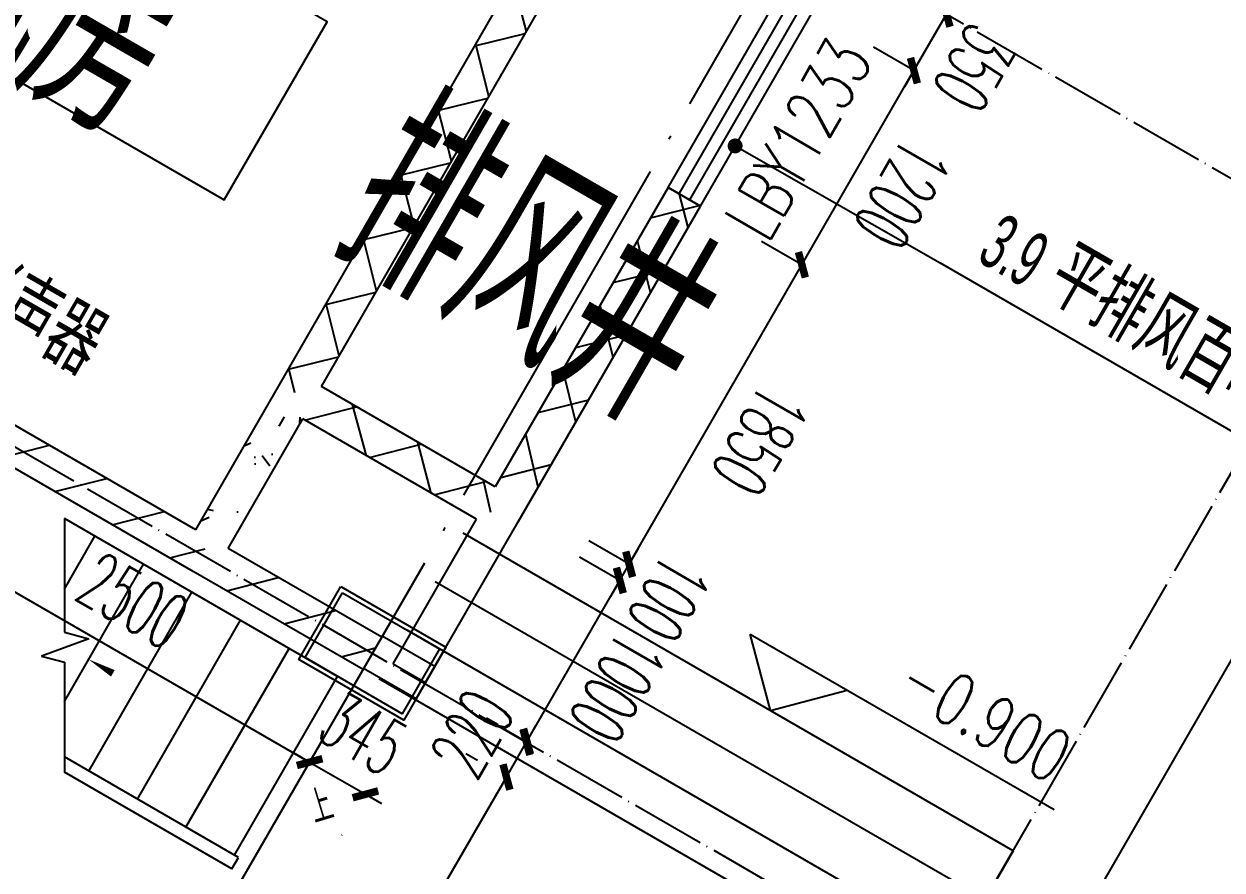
# Model space of a CAD drawing. Header units: millimetres. Extents: x 216654360 to 218309126, y 218099985 to 219647706.
# Drawn here: x 217908599 to 217915014, y 218898079 to 218902607 of the extents above; entities that cross this region are included whole.
import ezdxf

# ---------------------------------------------------------------- set-up
doc = ezdxf.new("R2010")
doc.units = ezdxf.units.MM
doc.header["$LTSCALE"] = 1000
doc.linetypes.add('02-博雅楼平面图（V8）$0$DASH', pattern=[0.35, 0.25, -0.1])
doc.linetypes.add('DOTE', pattern=[2.4200000000000004, 2, -0.2, 0.02, -0.2])
doc.layers.add('02-博雅楼平面图（V8）$0$A-FLOR-OVHD', color=173, linetype='02-博雅楼平面图（V8）$0$DASH', lineweight=9)
for name, color, linetype in [('A-ANNO-DIMS', 3, 'Continuous'), ('A-ANNO-DOTE', 1, 'DOTE'), ('A-ANNO-IDEN', 3, 'Continuous'), ('A-ANNO-IDEN-LEVL', 3, 'Continuous'), ('A-ANNO-TXT', 7, 'Continuous'), ('A-COLU-CONC', 2, 'Continuous'), ('A-DOOR-IDEN', 53, 'Continuous'), ('A-FLOR-STRS', 51, 'Continuous'), ('A-WALL', 2, 'Continuous'), ('A-WALL-PATT', 252, 'Continuous'), ('A-WIND', 161, 'Continuous'), ('DIM_LEAD', 3, 'Continuous'), ('PUB_HATCH', 8, 'Continuous'), ('PUB_TEXT', 7, 'Continuous'), ('现状植物', 3, 'Continuous')]:
    doc.layers.add(name, color=color, linetype=linetype)
doc.layers.add('屋面设备零件图-光伏板$0$E-PW-E', color=1, linetype='Continuous', plot=False)
doc.styles.add('_TCH_DIM', font='JZFZ_ENA', dxfattribs={"width": 0.7, "bigfont": 'JZFZ_CNB'})
doc.styles.add('_TCH_DIM_T3', font='SIMPLEX.shx', dxfattribs={"width": 0.5647058823529413, "bigfont": 'GBCBIG.shx'})
doc.styles.add('A_DIM', font='SIMPLEX', dxfattribs={"width": 0.7, "bigfont": 'HZ'})
doc.dimstyles.new('_TCH_ARCH&&100', dxfattribs={"dimtxt": 297.5, "dimasz": 100, "dimexe": 250, "dimexo": 300, "dimgap": 126.25, "dimtad": 1, "dimdec": 0, "dimzin": 0, "dimdsep": 46, "dimtxsty": '_TCH_DIM_T3', "dimblk": 'ARCHTICK', "dimcen": 0.09, "dimclrt": 7, "dimazin": 2, "dimtfac": 1, "dimtdec": 0, "dimtix": 1, "dimtmove": 2, "dimatfit": 3, "dimfxl": 100, "dimtolj": 1, "dimtzin": 0, "dimarcsym": 0})
pattern_1 = [(45, (-6165879.106576437, -59303.14459915766), (-176.776766007315, 176.776766007315), [])]
pattern_2 = [(45, (-6165679.106576437, -59482.65594915766), (-200.0002033111466, 200.0002033111467), []), (135, (-6165679.106576437, -59482.65594915766), (-200.0002033111467, -200.0002033111466), [])]

# ---------------------------------------------------------------- blocks, each defined once
blk = doc.blocks.new('123artt')
at = {"layer": 'A-COLU-CONC', "color": 7}
for points in [[(6540927.176911903, -193915.8248868797), (6541577.176911903, -193915.8248868797), (6541577.176911903, -194365.8248868797), (6540927.176911903, -194365.8248868797)], [(6540952.176911903, -193940.8248868797), (6541552.176911903, -193940.8248868797), (6541552.176911903, -194340.8248868797), (6540952.176911903, -194340.8248868797)]]:
    blk.add_lwpolyline(points, close=True, dxfattribs=at)
blk = doc.blocks.new('A$C626D7193')
at = {"layer": 'A-ANNO-DOTE', "ltscale": 0.2}
for p, q in [((38230.63853260688, -96054.77360592829), (38230.63853260688, -50067.05397132254)), ((18448.50633661635, -83436.43906046433), (39411.19610879663, -83436.43906046433)), ((18448.50633661635, -87936.43906046433), (39411.19610879663, -87936.43906046433))]:
    blk.add_line(p, q, dxfattribs=at)
at = {"layer": 'A-ANNO-DOTE', "flags": 128}
blk.add_lwpolyline([(34730.63853260688, -58340.06747416733), (34730.63853260688, -96054.77360592829)], dxfattribs=at)
at = {"layer": 'A-COLU-CONC', "color": 7}
blk.add_blockref('123artt', (-6506521.538576603, 106204.3858264153), dxfattribs=at)
blk = doc.blocks.new('_ArchTick')
at = {"color": 0, "linetype": 'ByBlock', "const_width": 0.4}
blk.add_lwpolyline([(-0.5, -0.5), (0.5, 0.5)], dxfattribs=at)
blk = doc.blocks.new('*D436')
at = {"layer": 'A-ANNO-DIMS', "color": 0, "lineweight": -2, "transparency": 16777216}
for p, q in [((6076347.454739553, -21320.72555825585), (6078847.346324454, -21320.72555825585)), ((6076347.454739553, -21572.19491314255), (6076347.454739553, -21570.72555825585)), ((6078847.346324454, -21572.19491314255), (6078847.346324454, -21570.72555825585))]:
    blk.add_line(p, q, dxfattribs=at)
at = {"layer": 'Defpoints', "color": 0, "transparency": 16777216}
for p in [(6076347.454739553, -21272.19491314255), (6078847.346324454, -21272.19491314255), (6078847.346324454, -21320.72555825585)]:
    blk.add_point(p, dxfattribs=at)
at = {"layer": 'A-ANNO-DIMS', "color": 0, "lineweight": -2, "transparency": 16777216, "xscale": 100, "yscale": 100, "zscale": 100, "rotation": 180}
blk.add_blockref('_ArchTick', (6076347.454739553, -21320.72555825585), dxfattribs=at)
at = {"layer": 'A-ANNO-DIMS', "color": 0, "lineweight": -2, "transparency": 16777216, "xscale": 100, "yscale": 100, "zscale": 100}
blk.add_blockref('_ArchTick', (6078847.346324454, -21320.72555825585), dxfattribs=at)
at = {"layer": 'A-ANNO-DIMS', "color": 7, "transparency": 16777216, "insert": (6077597.400532003, -21045.72555825585), "char_height": 297.5, "attachment_point": 5, "style": '_TCH_DIM_T3'}
blk.add_mtext('\\A1;2500', dxfattribs=at)
blk = doc.blocks.new('*D437')
at = {"layer": 'A-ANNO-DIMS', "color": 0, "lineweight": -2, "transparency": 16777216}
for p, q in [((6078847.346324454, -21320.72555825585), (6078747.346324454, -21320.72555825585)), ((6078847.346324454, -21320.72555825585), (6079192.332194863, -21320.72555825585)), ((6079192.332194863, -21320.72555825585), (6079292.332194863, -21320.72555825585)), ((6078847.346324454, -21572.19491314255), (6078847.346324454, -21570.72555825585)), ((6079192.332194863, -21572.19491314255), (6079192.332194863, -21570.72555825585))]:
    blk.add_line(p, q, dxfattribs=at)
at = {"layer": 'Defpoints', "color": 0, "transparency": 16777216}
for p in [(6078847.346324454, -21272.19491314255), (6079192.332194863, -21272.19491314255), (6079192.332194863, -21320.72555825585)]:
    blk.add_point(p, dxfattribs=at)
at = {"layer": 'A-ANNO-DIMS', "color": 0, "lineweight": -2, "transparency": 16777216, "xscale": 100, "yscale": 100, "zscale": 100}
blk.add_blockref('_ArchTick', (6078847.346324454, -21320.72555825585), dxfattribs=at)
at = {"layer": 'A-ANNO-DIMS', "color": 0, "lineweight": -2, "transparency": 16777216, "xscale": 100, "yscale": 100, "zscale": 100, "rotation": 180}
blk.add_blockref('_ArchTick', (6079192.332194863, -21320.72555825585), dxfattribs=at)
at = {"layer": 'A-ANNO-DIMS', "color": 7, "transparency": 16777216, "insert": (6079019.839259658, -21045.72555825585), "char_height": 297.5, "attachment_point": 5, "style": '_TCH_DIM_T3'}
blk.add_mtext('\\A1;345', dxfattribs=at)
blk = doc.blocks.new('*D439')
at = {"layer": 'A-ANNO-DIMS', "color": 0, "lineweight": -2, "transparency": 16777216}
for p, q in [((6079799.84035068, -16148.29268120286), (6079799.838381824, -16048.29268122224)), ((6079793.083757264, -16148.29281423045), (6079549.840350728, -16148.29760334261)), ((6079799.847232457, -16497.82446761663), (6079799.84035068, -16148.29268120286)), ((6079793.090639041, -16497.82460064422), (6079549.847232506, -16497.82938975638)), ((6079799.847232457, -16497.82446761663), (6079799.849201313, -16597.82446759725))]:
    blk.add_line(p, q, dxfattribs=at)
at = {"layer": 'Defpoints', "color": 0, "transparency": 16777216}
for p in [(6079799.84035068, -16148.29268120286), (6080093.083757206, -16148.28690766275), (6080093.090638983, -16497.81869407652)]:
    blk.add_point(p, dxfattribs=at)
at = {"layer": 'A-ANNO-DIMS', "color": 0, "lineweight": -2, "transparency": 16777216, "xscale": 100, "yscale": 100, "zscale": 100}
for p, rotation in [((6079799.84035068, -16148.29268120286), 270.0011280713349), ((6079799.847232457, -16497.82446761663), 90.00112807133489)]:
    blk.add_blockref('_ArchTick', p, dxfattribs=dict(at, rotation=rotation))
at = {"layer": 'A-ANNO-DIMS', "color": 7, "transparency": 16777216, "insert": (6080074.843791516, -16323.05316005664), "char_height": 297.5, "attachment_point": 5, "rotation": 270.0011280713349, "style": '_TCH_DIM_T3'}
blk.add_mtext('\\A1;350', dxfattribs=at)
blk = doc.blocks.new('*D440')
at = {"layer": 'A-ANNO-DIMS', "color": 0, "lineweight": -2, "transparency": 16777216}
for p, q in [((6079793.090639041, -16497.82460064422), (6079549.847232507, -16497.82938975636)), ((6079799.870858729, -17697.82446738338), (6079799.847232458, -16497.82446761663)), ((6079793.114265312, -17697.82460041097), (6079549.870858777, -17697.82938952311))]:
    blk.add_line(p, q, dxfattribs=at)
at = {"layer": 'Defpoints', "color": 0, "transparency": 16777216}
for p in [(6079799.847232458, -16497.82446761663), (6080093.090638983, -16497.81869407654), (6080093.114265254, -17697.8186938433)]:
    blk.add_point(p, dxfattribs=at)
at = {"layer": 'A-ANNO-DIMS', "color": 0, "lineweight": -2, "transparency": 16777216, "xscale": 100, "yscale": 100, "zscale": 100}
for p, rotation in [((6079799.847232458, -16497.82446761663), 90.00112807133094), ((6079799.870858729, -17697.82446738338), 270.0011280713309)]:
    blk.add_blockref('_ArchTick', p, dxfattribs=dict(at, rotation=rotation))
at = {"layer": 'A-ANNO-DIMS', "color": 7, "transparency": 16777216, "insert": (6080074.85904554, -17097.81905314624), "char_height": 297.5, "attachment_point": 5, "rotation": 270.0011280713309, "style": '_TCH_DIM_T3'}
blk.add_mtext('\\A1;1200', dxfattribs=at)
blk = doc.blocks.new('*D441')
at = {"layer": 'A-ANNO-DIMS', "color": 0, "lineweight": -2, "transparency": 16777216}
for p, q in [((6079793.114265312, -17697.82460041097), (6079549.870858777, -17697.82938952313)), ((6079799.907291882, -19548.29777580656), (6079799.870858729, -17697.82446738338)), ((6079793.150698465, -19548.29790883415), (6079549.90729193, -19548.3026979463))]:
    blk.add_line(p, q, dxfattribs=at)
at = {"layer": 'Defpoints', "color": 0, "transparency": 16777216}
for p in [(6079799.870858729, -17697.82446738338), (6080093.114265255, -17697.81869384328), (6080093.150698408, -19548.29200226645)]:
    blk.add_point(p, dxfattribs=at)
at = {"layer": 'A-ANNO-DIMS', "color": 0, "lineweight": -2, "transparency": 16777216, "xscale": 100, "yscale": 100, "zscale": 100}
for p, rotation in [((6079799.870858729, -17697.82446738338), 90.00112807133351), ((6079799.907291882, -19548.29777580656), 270.0011280713335)]:
    blk.add_blockref('_ArchTick', p, dxfattribs=dict(at, rotation=rotation))
at = {"layer": 'A-ANNO-DIMS', "color": 7, "transparency": 16777216, "insert": (6080074.889075252, -18623.05570724052), "char_height": 297.5, "attachment_point": 5, "rotation": 270.0011280713335, "style": '_TCH_DIM_T3'}
blk.add_mtext('\\A1;1850', dxfattribs=at)
blk = doc.blocks.new('*D442')
at = {"layer": 'A-ANNO-DIMS', "color": 0, "lineweight": -2, "transparency": 16777216}
for p, q in [((6079799.907291882, -19548.29777580656), (6079799.905323025, -19448.29777582594)), ((6079793.150698466, -19548.29790883417), (6079549.90729193, -19548.30269794725)), ((6079799.909260564, -19648.2889145175), (6079799.907291882, -19548.29777580656)), ((6079793.152667148, -19648.28904754512), (6079549.909260612, -19648.2938366582)), ((6079799.909260564, -19648.2889145175), (6079799.91122942, -19748.28891449812))]:
    blk.add_line(p, q, dxfattribs=at)
at = {"layer": 'Defpoints', "color": 0, "transparency": 16777216}
for p in [(6079799.907291882, -19548.29777580656), (6080093.150698408, -19548.29200226534), (6080093.15266709, -19648.28314097628)]:
    blk.add_point(p, dxfattribs=at)
at = {"layer": 'A-ANNO-DIMS', "color": 0, "lineweight": -2, "transparency": 16777216, "xscale": 100, "yscale": 100, "zscale": 100}
for p, rotation in [((6079799.907291882, -19548.29777580656), 270.001128071552), ((6079799.909260564, -19648.2889145175), 90.00112807155197)]:
    blk.add_blockref('_ArchTick', p, dxfattribs=dict(at, rotation=rotation))
at = {"layer": 'A-ANNO-DIMS', "color": 7, "transparency": 16777216, "insert": (6080074.908276169, -19598.28793080788), "char_height": 297.5, "attachment_point": 5, "rotation": 270.001128071552, "style": '_TCH_DIM_T3'}
blk.add_mtext('\\A1;100', dxfattribs=at)
blk = doc.blocks.new('*D443')
at = {"layer": 'A-ANNO-DIMS', "color": 0, "lineweight": -2, "transparency": 16777216}
for p, q in [((6079793.152667146, -19648.28904754509), (6079549.90926061, -19648.29383665715)), ((6079799.928949371, -20648.30164713844), (6079799.909260562, -19648.2889145175)), ((6079793.172355955, -20648.30178016602), (6079549.928949419, -20648.30656927809))]:
    blk.add_line(p, q, dxfattribs=at)
at = {"layer": 'Defpoints', "color": 0, "transparency": 16777216}
for p in [(6079799.909260562, -19648.2889145175), (6080093.152667088, -19648.28314097751), (6080093.172355898, -20648.29587359844)]:
    blk.add_point(p, dxfattribs=at)
at = {"layer": 'A-ANNO-DIMS', "color": 0, "lineweight": -2, "transparency": 16777216, "xscale": 100, "yscale": 100, "zscale": 100}
for p, rotation in [((6079799.909260562, -19648.2889145175), 90.00112807131255), ((6079799.928949371, -20648.30164713844), 270.0011280713126)]:
    blk.add_blockref('_ArchTick', p, dxfattribs=dict(at, rotation=rotation))
at = {"layer": 'A-ANNO-DIMS', "color": 7, "transparency": 16777216, "insert": (6080074.919104913, -20148.28986647429), "char_height": 297.5, "attachment_point": 5, "rotation": 270.00112807131256, "style": '_TCH_DIM_T3'}
blk.add_mtext('\\A1;1000', dxfattribs=at)
blk = doc.blocks.new('*D528')
at = {"layer": 'A-ANNO-DIMS', "color": 0, "lineweight": -2, "transparency": 16777216}
for p, q in [((6079621.394381141, -20863.20758281193), (6079549.928949367, -20863.20758281193)), ((6079799.928949367, -23148.70779921105), (6079799.928949367, -20863.20758281193)), ((6079621.394381137, -23148.70779921105), (6079549.928949367, -23148.70779921105))]:
    blk.add_line(p, q, dxfattribs=at)
at = {"layer": 'Defpoints', "color": 0, "transparency": 16777216}
for p in [(6079799.928949367, -20863.20758281193), (6079921.394381141, -20863.20758281193), (6079921.394381137, -23148.70779921105)]:
    blk.add_point(p, dxfattribs=at)
at = {"layer": 'A-ANNO-DIMS', "color": 0, "lineweight": -2, "transparency": 16777216, "xscale": 100, "yscale": 100, "zscale": 100}
for p, rotation in [((6079799.928949367, -20863.20758281193), 90), ((6079799.928949367, -23148.70779921105), 270)]:
    blk.add_blockref('_ArchTick', p, dxfattribs=dict(at, rotation=rotation))
at = {"layer": 'A-ANNO-DIMS', "color": 7, "transparency": 16777216, "insert": (6079524.928949367, -22005.95769101051), "char_height": 297.5, "attachment_point": 5, "rotation": 90, "style": '_TCH_DIM_T3'}
blk.add_mtext('\\A1;2285', dxfattribs=at)
blk = doc.blocks.new('*D529')
at = {"layer": 'A-ANNO-DIMS', "color": 0, "lineweight": -2, "transparency": 16777216}
for p, q in [((6079799.928949369, -20643.28438011975), (6079799.928949369, -20543.28438011975)), ((6079621.394381142, -20643.28438011975), (6079549.928949369, -20643.28438011975)), ((6079799.928949369, -20863.2075828122), (6079799.928949369, -20643.28438011975)), ((6079621.394381141, -20863.2075828122), (6079549.928949369, -20863.2075828122)), ((6079799.928949369, -20863.2075828122), (6079799.928949369, -20963.2075828122))]:
    blk.add_line(p, q, dxfattribs=at)
at = {"layer": 'Defpoints', "color": 0, "transparency": 16777216}
for p in [(6079799.928949369, -20643.28438011975), (6079921.394381142, -20643.28438011975), (6079921.394381141, -20863.2075828122)]:
    blk.add_point(p, dxfattribs=at)
at = {"layer": 'A-ANNO-DIMS', "color": 0, "lineweight": -2, "transparency": 16777216, "xscale": 100, "yscale": 100, "zscale": 100}
for p, rotation in [((6079799.928949369, -20643.28438011975), 270), ((6079799.928949369, -20863.2075828122), 90)]:
    blk.add_blockref('_ArchTick', p, dxfattribs=dict(at, rotation=rotation))
at = {"layer": 'A-ANNO-DIMS', "color": 7, "transparency": 16777216, "insert": (6079524.928949369, -20753.24598146499), "char_height": 297.5, "attachment_point": 5, "rotation": 90, "style": '_TCH_DIM_T3'}
blk.add_mtext('\\A1;220', dxfattribs=at)
blk = doc.blocks.new('$WINLIB2D$00000001')
at = {"color": 0}
for points in [[(-0.4999999999999964, 0.5000000000000142), (-0.4999999999999964, -0.4999999999999858)], [(-0.4999999999999964, 0.5000000000000142), (0.5000000000000036, 0.5000000000000142)], [(0.5000000000000036, -0.4999999999999858), (0.5000000000000036, 0.5000000000000142)], [(0.5000000000000036, 0.1666666666666714), (-0.4999999999999964, 0.1666666666666714)], [(0.5000000000000036, -0.1666666666666572), (-0.4999999999999964, -0.1666666666666572)], [(-0.4999999999999964, -0.4999999999999858), (0.5000000000000036, -0.4999999999999858)]]:
    blk.add_lwpolyline(points, dxfattribs=at)
blk = doc.blocks.new('A$C04836B57')
at = {"layer": 'PUB_HATCH'}
h = blk.add_hatch(dxfattribs=at)
h.set_pattern_fill('多孔材料', color=256, scale=100, style=0)
h.set_pattern_definition(pattern_2)
h.paths.add_polyline_path([(-88048.4368813876, -79130.94073141277), (-87981.77242003009, -79030.9403814792), (-87981.84908956755, -75731.26549453706), (-88081.84781897906, -75664.59207863273), (-88181.84908994753, -75731.2514152227), (-88181.7700965004, -79130.9417859171)])
h = blk.add_hatch(dxfattribs=at)
h.set_pattern_fill('多孔材料', color=256, scale=100, style=0)
h.set_pattern_definition(pattern_2)
h.paths.add_polyline_path([(-86706.77851727884, -79130.95364884414), (-86706.81691941991, -77180.47367961351), (-86906.81691938266, -77180.47761732544), (-86906.78048624098, -79030.95026821017), (-86840.11185068078, -79130.95139510548)])
h = blk.add_hatch(dxfattribs=at)
h.set_pattern_fill('多孔材料', color=256, scale=100, style=0)
h.set_pattern_definition(pattern_2)
h.paths.add_polyline_path([(-86840.11185068078, -79130.95139510548), (-86906.78048624098, -79030.95026821017), (-87981.77242003009, -79030.9403814792), (-88048.43688138481, -79130.94084964355), (-87981.76812762581, -79230.94038153435), (-86906.77654852346, -79230.95026826207)])
h = blk.add_hatch(dxfattribs=at)
h.set_pattern_fill('加气混凝土', color=256, scale=100, style=0)
h.set_pattern_definition([(0, (-6165525.106576437, -59848.65594915766), (600, 1200), [0, -1200]), (0, (-6166227.106576437, -60010.65594915766), (600, 1200), [0, -1200]), (0, (-6165837.106576437, -60022.65594915766), (600, 1200), [0, -1200]), (0, (-6165411.106576437, -59668.65594915766), (600, 1200), [0, -1200]), (0, (-6165909.106576437, -60082.65594915766), (600, 1200), [0, -1200]), (0, (-6165291.106576437, -58912.65594915766), (600, 1200), [0, -1200]), (0, (-6165657.106576437, -59008.65594915766), (600, 1200), [0, -1200]), (0, (-6165465.106576437, -59158.65594915766), (600, 1200), [0, -1200]), (0, (-6166443.106576437, -59182.65594915766), (600, 1200), [0, -1200]), (0, (-6165855.106576437, -59236.65594915766), (600, 1200), [0, -1200]), (0, (-6166083.106576437, -59542.65594915766), (600, 1200), [0, -1200]), (0, (-6166071.106576437, -59992.65594915766), (600, 1200), [0, -1200]), (0, (-6165621.106576437, -60040.65594915766), (600, 1200), [0, -1200]), (0, (-6165291.106576437, -59512.65594915766), (600, 1200), [0, -1200]), (0, (-6166413.106576437, -59698.65594915766), (600, 1200), [0, -1200]), (0, (-6166311.106576437, -59494.65594915766), (600, 1200), [0, -1200]), (0, (-6165843.106576437, -59578.65594915766), (600, 1200), [0, -1200]), (0, (-6166011.106576437, -59752.65594915766), (600, 1200), [0, -1200]), (0, (-6166107.106576437, -59356.65594915766), (600, 1200), [0, -1200]), (0, (-6165957.106576437, -58906.65594915766), (600, 1200), [0, -1200]), (0, (-6166365.106576437, -59950.65594915766), (600, 1200), [0, -1200]), (0, (-6165705.106576437, -59152.65594915766), (600, 1200), [0, -1200]), (0, (-6166263.106576437, -59134.65594915766), (600, 1200), [0, -1200]), (0, (-6166359.106576437, -58978.65594915766), (600, 1200), [0, -1200]), (130.601294, (-6165364.820860437, -59288.37023715767), (-2999.999966861969, 3600.000015739533), [52.683108, -22074.222]), (18.4349488, (-6165450.535144437, -59265.51309315766), (2999.999988936139, 1199.999991146445), [54.21048, -7535.2558]), (90, (-6165450.535144437, -59316.94166115766), (600.0000000000001, 1200), [51.428568, -2348.5713]), (161.565051, (-6165399.106576437, -59334.08452515766), (-3000.000015105215, 1199.999910544823), [54.21048, -7535.2558]), (53.1301023, (-6165399.106576437, -59334.08452515766), (600.0000011342403, 1199.99999943288), [57.14286, -5942.856999999999]), (135, (-6165353.392288437, -59945.51298915767), (-600.0000725322863, 1199.999918790402), [48.48732, -3345.6252]), (45, (-6165421.963720437, -59945.51298915767), (599.9999961647541, 1199.999995157935), [48.48732, -3345.6252]), (135, (-6165387.678004437, -59979.79878915766), (-600.0000725322863, 1199.999918790402), [48.48732, -3345.6252]), (45, (-6165387.678004437, -59979.79878915766), (599.9999961647541, 1199.999995157935), [48.48732, -3345.6252]), (116.565051, (-6165930.535096437, -59139.79880115766), (-0.0001043859734650709, 2399.999934707041), [63.88765199999999, -1277.753]), (180, (-6165959.106496437, -59082.65595315766), (-599.9999999999998, 1200), [68.571432, -1131.4285]), (63.43494880000001, (-6166056.249376437, -59139.79880115766), (5.432290706153253e-06, 2399.999988372672), [63.887652, -1277.753]), (116.565051, (-6166027.677976437, -59196.94166115766), (-0.0001043859734650709, 2399.999934707041), [63.88765199999999, -1277.753]), (0, (-6166027.677976437, -59196.94166115766), (600, 1200), [68.571432, -1131.4285]), (63.43494880000001, (-6165959.106496437, -59196.94166115766), (5.432290706153253e-06, 2399.999988372672), [63.887652, -1277.753]), (107.102728, (-6165479.106580437, -59545.51302915766), (-1799.999931184909, 6000.000009680287), [77.72269200000001, -32565.805]), (143.972626, (-6165501.963724437, -59471.22737715767), (-11399.99985547618, 8399.999990492668), [77.72269200000001, -16244.04]), (180, (-6165564.820864437, -59425.51308915766), (-599.9999999999998, 1200), [74.285712, -1125.7142]), (36.02737329999999, (-6165701.963716437, -59471.22737715767), (11399.99991575318, 8399.99990944439), [77.722692, -16244.04]), (71.5650511, (-6165724.820860437, -59539.79874915766), (1800.000009240657, 5999.99998966958), [72.280632, -7517.185600000001]), (107.102728, (-6165701.963716437, -59614.08450915766), (-1799.999931184909, 6000.000009680287), [77.72269200000001, -32565.805]), (143.972626, (-6165639.106576437, -59659.79874915766), (-11399.99985547618, 8399.999990492668), [77.72269200000001, -16244.04]), (0, (-6165639.106576437, -59659.79874915766), (600, 1200), [74.285712, -1125.7142]), (36.02737329999999, (-6165564.820864437, -59659.79874915766), (11399.99991575318, 8399.99990944439), [77.722692, -16244.04]), (71.5650511, (-6165501.963724437, -59614.08450915766), (1800.000009240657, 5999.99998966958), [72.280632, -7517.185600000001]), (150.255118, (-6165467.678008437, -58985.51309715767), (-1800.000004260273, 1199.999985130039), [46.07004, -9628.639200000001]), (90, (-6165507.678004437, -59008.37022915766), (600.0000000000001, 1200), [45.714288, -2354.2855]), (29.7448813, (-6165507.678004437, -59008.37022915766), (1800.000001060037, 1199.999994395642), [46.07004, -9628.639200000001]), (116.565051, (-6165747.678004437, -59836.94166915766), (-0.0001043859734650709, 2399.999934707041), [63.88765199999999, -1277.753]), (168.690067, (-6165776.249428437, -59779.79874915766), (-5400.000004006199, 1199.999969888218), [58.274508, -12179.371]), (41.18592510000001, (-6165879.106576437, -59808.37014915766), (14999.99990911732, 13199.99988457684), [60.743688, -25451.604]), (90, (-6165879.106576437, -59865.51306915766), (600.0000000000001, 1200), [57.14286, -2342.857]), (138.814074, (-6165833.392288437, -59905.51302915766), (-14999.99973338043, 13200.0000840726), [60.743688, -25451.604]), (16.6992442, (-6165833.392288437, -59905.51302915766), (19799.99985103278, 5999.99993715613), [59.6589, -24997.075]), (60.9453959, (-6165776.249428437, -59888.37018915766), (599.9999984077513, 1199.99998938541), [58.83217200000001, -24650.679]), (109.983106, (-6166250.535136437, -59334.08452515766), (-3000.000011299861, 8399.999977770043), [66.88400399999996, -28024.39499999999]), (155.556045, (-6166273.392256437, -59271.22737315766), (-7800.000029732115, 3599.999925205931), [69.045972, -28930.263]), (24.4439547, (-6166399.106536437, -59271.22737315766), (7800.000003890955, 3599.999982684802), [69.045972, -28930.263]), (70.01689340000001, (-6166421.963656438, -59334.08452515766), (3000.000009044286, 8399.999979161448), [66.88400399999999, -28024.395]), (109.983106, (-6166399.106536437, -59396.94166515766), (-3000.000011299861, 8399.999977770043), [66.88400399999996, -28024.39499999999]), (160.016893, (-6166336.249336437, -59419.79880915766), (-3000.000001763259, 1199.999945333349), [66.88400399999999, -13978.755]), (19.9831065, (-6166336.249336437, -59419.79880915766), (2999.999983528817, 1199.999998096056), [66.88400399999999, -13978.755]), (70.01689340000001, (-6166273.392256437, -59396.94166515766), (3000.000009044286, 8399.999979161448), [66.88400399999999, -28024.395]), (122.005383, (-6165804.820864437, -59442.65595315766), (-600.0000805229399, 1199.999938741572), [53.908464, -11266.868]), (18.4349488, (-6165884.820856437, -59414.08451715767), (2999.999988936139, 1199.999991146445), [54.21048, -7535.2558]), (90, (-6165884.820856437, -59465.51309715767), (600.0000000000001, 1200), [51.428568, -2348.5713]), (161.565051, (-6165833.392288437, -59482.65594915766), (-3000.000015105215, 1199.999910544823), [54.21048, -7535.2558]), (54.46232220000002, (-6165833.392288437, -59482.65594915766), (4199.999993914518, 5999.999991012131), [49.15614, -20596.423]), (116.565051, (-6166153.392256437, -59734.08450915766), (-0.0001043859734650709, 2399.999934707041), [63.88765199999999, -1277.753]), (180, (-6166181.963656438, -59676.94158915766), (-599.9999999999998, 1200), [62.85714, -1137.1428]), (59.0362434, (-6166279.106536437, -59734.08450915766), (600.000001953063, 1199.999994175555), [66.63945599999997, -13927.64399999999]), (120.963756, (-6166244.820856437, -59791.22730915766), (-600.0000819959288, 1199.999944893199), [66.639456, -13927.644]), (0, (-6166244.820856437, -59791.22730915766), (600, 1200), [62.85714, -1137.1428]), (63.43494880000001, (-6166181.963656438, -59791.22730915766), (5.432290706153253e-06, 2399.999988372672), [63.887652, -1277.753])])
h.paths.add_polyline_path([(-88081.75230788533, -80097.6337810489), (-87981.75237622205, -80030.96865298005), (-87981.76812762581, -79230.94038153435), (-88048.43688138481, -79130.94084964355), (-88181.77009650785, -79130.94143122478), (-88181.75237633195, -80030.96557576906)])
h = blk.add_hatch(dxfattribs=at)
h.set_pattern_fill('普通砖', color=256, scale=100, style=0)
h.set_pattern_definition(pattern_1)
h.paths.add_polyline_path([(-88081.75230788346, -80097.6337810489), (-88181.75237633195, -80030.96557576906), (-90931.7490614336, -80030.92326425854), (-90931.7903240975, -80131.02635300829), (-90831.74633645173, -80230.9248029271), (-88081.75217109919, -80230.96711439759)])
h = blk.add_hatch(dxfattribs=at)
h.set_pattern_fill('普通砖', color=256, scale=100, style=0)
h.set_pattern_definition(pattern_1)
h.paths.add_polyline_path([(-87031.75194550958, -80230.98326972435), (-87031.7488683043, -80030.98326974803), (-87981.75237622205, -80030.96865298005), (-88081.75230788346, -80097.6337810489), (-88081.75217109919, -80230.96711439759)])
at = {"layer": '02-博雅楼平面图（V8）$0$A-FLOR-OVHD'}
blk.add_line((-83031.77507018484, -54475.94283178344), (-83031.77438190486, -83100.75421464503), dxfattribs=at)
at = {"layer": 'A-ANNO-IDEN', "linetype": 'Continuous'}
blk.add_lwpolyline([(-86981.65217995923, -80918.65456634291, 0, 0, 0), (-88331.65217995923, -80918.65456634291, 0, 40.00000000000001, 0), (-88181.65217995923, -80918.65456634291, 0, 0, 0)], format="xyseb", dxfattribs=at)
at = {"layer": 'A-ANNO-IDEN-LEVL', "linetype": 'Continuous'}
for p, q in [((-85031.74079767987, -79330.9546693296), (-85331.74079767987, -79030.9546693296)), ((-85331.74079767987, -79030.9546693296), (-83452.54079767969, -79030.9546693296)), ((-85031.74079767987, -79330.9546693296), (-84731.74079767987, -79030.9546693296))]:
    blk.add_line(p, q, dxfattribs=at)
at = {"layer": 'A-FLOR-STRS'}
for p, q in [((-83531.75666180253, -79330.92513680772), (-86931.76615756191, -79330.99207808558)), ((-83531.7566618016, -79330.92513680772), (-83531.75666180253, -82930.94285682042)), ((-83531.75666180253, -79630.92513680772), (-86931.76615756191, -79630.99207808558)), ((-83531.75666180253, -79930.92513680772), (-86931.76615756191, -79930.99207808558)), ((-84431.77438150346, -80230.94285685713), (-86931.76615756191, -80230.99207808558))]:
    blk.add_line(p, q, dxfattribs=at)
at = {"layer": 'A-FLOR-STRS', "linetype": 'Continuous'}
for p, q in [((-87131.65217995923, -80331.15456634291), (-88820.84546309896, -80331.15456634262)), ((-88820.84546310827, -80331.15456634291), (-88516.59275106248, -80858.13572192643)), ((-88631.65217995644, -80658.846945181), (-88631.65217995923, -80331.15456634291)), ((-88331.65217996296, -81178.46218742721), (-88331.65217995923, -80331.15456634291)), ((-88031.6521799583, -81436.15456634302), (-88031.65217995923, -80331.15456634291)), ((-87731.65217995737, -81436.1545663429), (-87731.65217995923, -80331.15456634291)), ((-87431.65217995737, -81436.15456634277), (-87431.65217995923, -80331.15456634291)), ((-87131.65217997134, -81436.15456634265), (-87131.65217995923, -80331.15456634291)), ((-88386.19276449922, -80823.1951508827), (-88559.08499886654, -81029.24009232194)), ((-88516.59275106248, -80858.13572192643), (-88386.19276449922, -80823.1951508827)), ((-88559.08499886654, -81029.24009232194), (-88436.73344760295, -80996.45609297509)), ((-88436.73344760295, -80996.45609297509), (-88142.45889681019, -81506.15456634291)), ((-87106.65217995923, -81436.15456634291), (-88182.8734156536, -81436.15456634335)), ((-87106.65217995923, -81506.15456634291), (-87106.65217995923, -81436.15456634291)), ((-87131.65217995923, -81506.15456634291), (-88142.45889679156, -81506.15456634495)), ((-87106.65217995923, -81506.15456634291), (-88142.45889681019, -81506.15456634335))]:
    blk.add_line(p, q, dxfattribs=at)
at = {"layer": 'A-WALL'}
for p, q in [((-88181.7700965004, -79130.9417859171), (-88181.84908994753, -75731.2514152227)), ((-87981.77242003009, -79030.9403814792), (-87981.84908956755, -75731.26549453706)), ((-86706.81691941991, -77180.47367961351), (-86906.81691938266, -77180.47761732544)), ((-86906.81691938266, -77180.47761732544), (-86906.78048624098, -79030.95026821017)), ((-86706.77851727884, -79130.95364884414), (-86706.81691941991, -77180.47367961351)), ((-86906.78048624098, -79030.95026821017), (-87981.77242003009, -79030.9403814792)), ((-88181.75237633195, -80030.96557576906), (-88181.77009650785, -79130.94143122478)), ((-86706.7589538861, -80124.59633951844), (-86706.77851727884, -79130.95364884418)), ((-87981.75237622205, -80030.96865298005), (-87981.76812762581, -79230.94038153435)), ((-86906.77654852346, -79230.95026826207), (-87981.76812762581, -79230.94038153435)), ((-86906.75895384699, -80124.60027723025), (-86906.77654852346, -79230.95026826207)), ((-88181.75237633195, -80030.96557576906), (-90931.7490614336, -80030.92326425854)), ((-87031.7488683043, -80030.98326974803), (-87981.75237622205, -80030.96865298005)), ((-86706.76622657571, -80024.94285719053), (-87031.74240362458, -80024.91635560914)), ((-86706.7825364368, -80224.9428565255), (-86706.76622657571, -80024.94285719053)), ((-86906.75895384699, -80124.60027723025), (-86706.7589538861, -80124.59633951844)), ((-88081.75217109919, -80230.96711439759), (-90831.74633645173, -80230.9248029271)), ((-87031.75194550958, -80230.98326972435), (-88081.75217109919, -80230.96711439759)), ((-86706.7825364368, -80224.9428565255), (-87031.75871348567, -80224.91635494411))]:
    blk.add_line(p, q, dxfattribs=at)
at = {"layer": 'A-WALL-PATT'}
blk.add_lwpolyline([(-83031.77456150576, -75631.34239477369), (-83031.77447171137, -75631.34239476953), (-83031.77447170019, -83100.75421465025)], dxfattribs=at)
at = {"layer": 'DIM_LEAD'}
for p, q in [((-86706.86569874082, -76808.1608840366), (-85443.77542891633, -76802.18973293161)), ((-85443.77542891633, -76802.18973293161), (-81568.1031107651, -76802.18973293161))]:
    blk.add_line(p, q, dxfattribs=at)
at = {"layer": 'DIM_LEAD', "const_width": 40}
blk.add_lwpolyline([(-86726.86547525972, -76808.25543126771, 1), (-86686.86592222191, -76808.06633680547, 1)], format="xyb", close=True, dxfattribs=at)
at = {"layer": '屋面设备零件图-光伏板$0$E-PW-E'}
blk.add_lwpolyline([(-88931.79482300393, -78425.04981558176), (-88931.79482300393, -77325.04981558176), (-92324.79482300393, -77325.04981558176), (-92324.79482300393, -78425.04981558176)], close=True, dxfattribs=at)
at = {"layer": 'A-ANNO-TXT'}
blk.add_blockref('A$C626D7193', (-121762.4129141103, 7805.49620364391), dxfattribs=at)
at = {"layer": 'A-WIND'}
ref = blk.add_blockref('$WINLIB2D$00000001', (-86806.82873253617, -76580.47564860087), dxfattribs=dict(at, xscale=1200, yscale=200, zscale=1200, rotation=90.00112807136735))
ref.add_attrib('A', 'LBY1233', (-86291.81628290284, -77177.79884219728), dxfattribs={"layer": 'A-DOOR-IDEN', "height": 280, "rotation": 90.00112807136735, "style": 'A_DIM', "width": 0.6999999999999998})
at = {"layer": 'A-ANNO-TXT', "linetype": 'Continuous', "style": 'A_DIM', "width": 0.7}
for s, p in [('排风井', (-88334.92014919221, -78401.46595182756)), ('柴发机房', (-92246.10906650033, -78478.8602227649))]:
    blk.add_text(s, height=1000, dxfattribs=at).set_placement(p)
at = {"layer": 'A-ANNO-TXT', "color": 7, "linetype": 'Continuous', "style": 'A_DIM', "width": 0.6999999999999998}
blk.add_text('-0.900', height=280, dxfattribs=at).set_placement((-84509.20746434666, -78925.9546693296))
at = {"layer": 'A-ANNO-TXT', "color": 7, "linetype": 'Continuous', "style": 'A_DIM', "width": 0.7}
blk.add_text('上', height=175, rotation=46.77152977804486, dxfattribs=at).set_placement((-86838.96841792576, -81078.2224970255))
at = {"layer": 'PUB_TEXT', "color": 7, "style": '_TCH_DIM'}
for s, height, width, p in [('平排风百叶，透空率', 357.4468085106383, 0.8, (-84888.7626852328, -76693.4663286763)), ('3.9', 297.5, 0.5647058823529412, (-85288.7626852328, -76693.4663286763)), ('内衬防鼠网和消声器', 357.4468085106383, 0.8, (-91563.2375145955, -79644.97815731955))]:
    blk.add_text(s, height=height, dxfattribs=dict(at, width=width)).set_placement(p)
at = {"layer": 'A-ANNO-DIMS'}
for p1, p2, distance, picture, middle in [((-85786.01593745314, -75980.47464323419), (-85786.02281923033, -75630.94285682042), 293.24340658358074, '*D439', (-85804.26278492156, -75805.7091092143)), ((-85785.99231118243, -77180.47464300095), (-85786.01593745314, -75980.4746432342), 293.2434065826494, '*D440', (-85804.24753089715, -76580.4750023039)), ((-85785.95587802958, -79030.94795142411), (-85785.99231118243, -77180.47464300095), 293.24340658264936, '*D441', (-85804.2175011849, -78105.71165639818)), ((-85785.95390934777, -79130.93909013395), (-85785.95587802958, -79030.947951423), 293.2434065826494, '*D442', (-85804.1983002685, -79080.94387996555)), ((-85785.93422053847, -80130.9518227561), (-85785.95390934777, -79130.93909013517), 293.24340658451206, '*D443', (-85804.18747152388, -79630.94581563196)), ((-85957.71219529584, -80345.86353196987), (-85957.71219529491, -80125.94032927741), 121.46543177310376, '*D529', (-86354.17762706801, -80235.90193062265)), ((-89531.65183688421, -80754.85086230021), (-87031.76025198307, -80754.85086230021), -48.5306451133074, '*D436', (-88281.70604443364, -80528.38150741352)), ((-87031.76025198307, -80754.85086230021), (-86686.77438157424, -80754.85086230021), -48.5306451133074, '*D437', (-86859.26731677912, -80528.38150741352))]:
    dim = blk.add_aligned_dim(p1=p1, p2=p2, distance=distance, dimstyle='_TCH_ARCH&&100', dxfattribs=at)
    dim.commit()
    dim.dimension.update_dxf_attribs({"geometry": picture, "text_midpoint": middle, "insert": (-6165879.106576437, -59482.65594915766)})
dim = blk.add_aligned_dim(p1=(-85957.7121953005, -82631.3637483687), p2=(-85957.71219529584, -80345.86353196959), distance=121.4654317740351, text='2285', dimstyle='_TCH_ARCH&&100', dxfattribs=at)
dim.commit()
dim.dimension.update_dxf_attribs({"geometry": '*D528', "text_midpoint": (-86354.17762706988, -81488.61364016817), "insert": (-6165879.106576437, -59482.65594915766)})

msp = doc.modelspace()

# ---------------------------------------------------------------- block references
at = {"layer": '现状植物', "rotation": 330.0099772030858}
msp.add_blockref('A$C04836B57', (218025897.187641, 218925138.5110827), dxfattribs=at)

doc.saveas('drawing.dxf')
